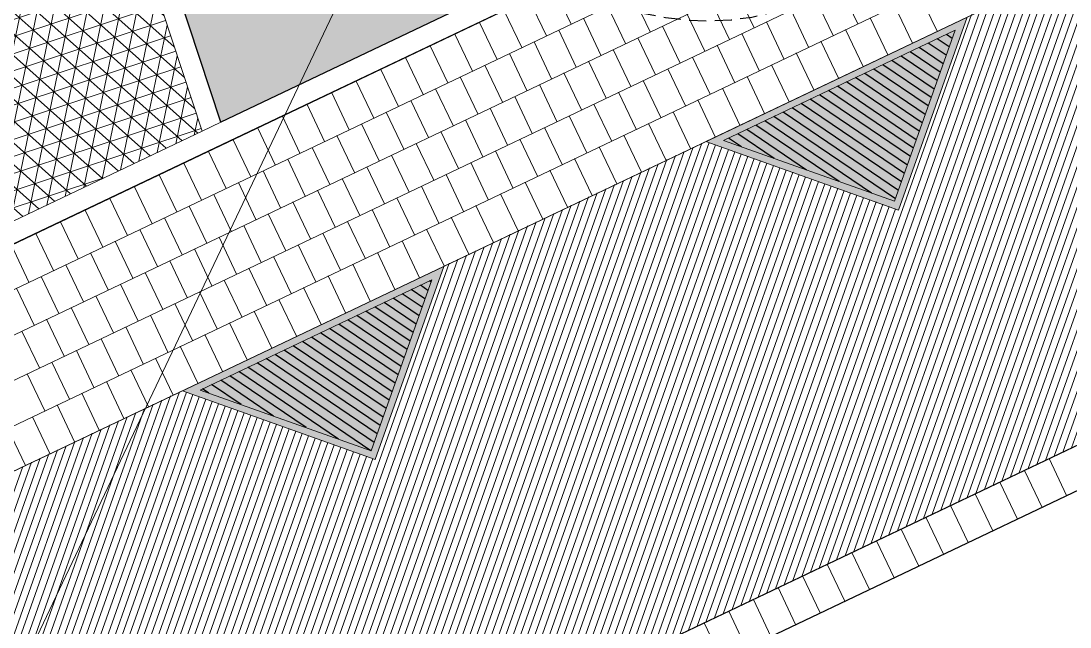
# Model space of a CAD drawing. Header units: metres. Extents: x 678805 to 1359287, y 2747329 to 5497370.
# Drawn here: x 679892.65 to 679908.03, y 2748635.94 to 2748644.82 of the extents above; entities that cross this region are included whole.
import ezdxf
from ezdxf.enums import TextEntityAlignment as Align

# ---------------------------------------------------------------- set-up
doc = ezdxf.new("R2010")
doc.units = ezdxf.units.M
doc.linetypes.add('XREF_MON_SFT_TREES$0$HIDDEN', pattern=[0.375, 0.25, -0.125])
for name, color, linetype in [('00_XREF_MON_HSC_PAVEMENT', 7, 'Continuous'), ('00_XREF_TWQ_SFT_TREES', 7, 'Continuous'), ('XREF_MON_GENERAL_LAYOUT$0$02-L-Edge Line Step -10cm', 6, 'Continuous'), ('XREF_MON_GENERAL_LAYOUT$0$02-L-Plan Change', 8, 'Continuous'), ('XREF_MON_HSC_PAVEMENT$0$03-TR-Tree Pit_Green', 74, 'Continuous'), ('XREF_MON_SFT_TREES$0$SL_TREE_CANOPY', 251, 'XREF_MON_SFT_TREES$0$HIDDEN'), ('XREF_MON_SFT_TREES$0$SL_TREE_TRUNK', 251, 'Continuous')]:
    doc.layers.add(name, color=color, linetype=linetype)
for name, color, linetype, true_color in [('02-L-Waterfeatures 01', 7, 'Continuous', 0x4da6ff), ('XREF_MON_HSC_PAVEMENT$0$03-TR-Tree Pit_White', 7, 'Continuous', 0xfcfcfc), ('XREF_MON_SFT_TREES$0$SL_TREE_ACACIA_GERRARDII', 7, 'Continuous', 0x4c4c00), ('XREF_MON_SFT_TREES$0$SL_TREE_CERCIDIUM_FLORIDUM', 7, 'Continuous', 0xe0e000)]:
    doc.layers.add(name, color=color, linetype=linetype, true_color=true_color)
for name, color, linetype, lineweight in [('XREF_MON_GENERAL_LAYOUT$0$02-L-Level Curves 0.50m', 33, 'Continuous', 5), ('XREF_MON_GENERAL_LAYOUT$0$02-L-Material Change', 251, 'Continuous', 5), ('XREF_MON_GENERAL_LAYOUT$0$04-BK-Tree Pit', 6, 'Continuous', 5), ('XREF_MON_HSC_PAVEMENT$0$04-BK-Tree Pit', 6, 'Continuous', 5)]:
    doc.layers.add(name, color=color, linetype=linetype, lineweight=lineweight)
for name, color, linetype, lineweight, true_color in [('XREF_MON_HSC_PAVEMENT$0$02-L-Joints-Paviment_07_Precast Concrete Blocks 60X40', 7, 'Continuous', 5, 0x999999), ('XREF_MON_HSC_PAVEMENT$0$03-TR-Pavement_06_Concrete Slab in situ', 7, 'Continuous', 9, 0xf7f7f7), ('XREF_MON_HSC_PAVEMENT$0$03-TR-Pavement_07_Precast Concrete Blocks 20X10', 7, 'Continuous', 5, 0x999999), ('XREF_MON_HSC_PAVEMENT$0$03-TR-Pavement_07_Precast Concrete Blocks 60X40', 7, 'Continuous', 5, 0x999999), ('XREF_MON_HSC_PAVEMENT$0$03-TR-Pavement_07_Precast irregular Concrete Blocks', 7, 'Continuous', 5, 0xb3b3b3)]:
    doc.layers.add(name, color=color, linetype=linetype, lineweight=lineweight, true_color=true_color)
doc.layers.get('XREF_MON_SFT_TREES$0$SL_TREE_ACACIA_GERRARDII').off()
doc.layers.get('XREF_MON_SFT_TREES$0$SL_TREE_CERCIDIUM_FLORIDUM').off()
doc.styles.add('XREF_MON_GENERAL_LAYOUT$0$Standard', font='arial.ttf')

# ---------------------------------------------------------------- blocks, each defined once
blk = doc.blocks.new('XREF_MON_SFT_TREES$0$Acacia_gerrardii')
h = blk.add_hatch()
h.set_pattern_fill('ANSI31', color=256, scale=0.1, style=0)
edge = h.paths.add_edge_path()
edge.add_ellipse((-0.079, 0.137), major_axis=(-2.334, 2.546), ratio=0.760082, start_angle=0, end_angle=360)
at = {"layer": 'XREF_MON_SFT_TREES$0$SL_TREE_TRUNK'}
h = blk.add_hatch(color=256, dxfattribs=at)
h.dxf.hatch_style = 1
edge = h.paths.add_edge_path()
edge.add_arc((0, 0), 0.15, -7.3549, 352.6451)
at = {"layer": 'XREF_MON_SFT_TREES$0$SL_TREE_CANOPY'}
blk.add_ellipse((-0.079, 0.137), major_axis=(-2.334, 2.546), ratio=0.760082, dxfattribs=at)
at = {"layer": 'XREF_MON_SFT_TREES$0$SL_TREE_TRUNK'}
blk.add_circle((0, 0), 0.15, dxfattribs=at)
blk.add_circle((0, 0), 0.15, dxfattribs=at)
blk = doc.blocks.new('XREF_MON_SFT_TREES$0$cercidium_floridum')
h = blk.add_hatch()
h.set_pattern_fill('ANSI31', color=256, scale=0.1)
edge = h.paths.add_edge_path()
edge.add_arc((0, 0), 4.5, -25.4481, 334.5519)
at = {"layer": 'XREF_MON_SFT_TREES$0$SL_TREE_TRUNK'}
h = blk.add_hatch(color=256, dxfattribs=at)
h.dxf.hatch_style = 1
edge = h.paths.add_edge_path()
edge.add_arc((0, 0), 0.25, 0, 360)
at = {"layer": 'XREF_MON_SFT_TREES$0$SL_TREE_CANOPY', "linetype": 'XREF_MON_SFT_TREES$0$HIDDEN'}
blk.add_circle((0, 0), 4.5, dxfattribs=at)
at = {"layer": 'XREF_MON_SFT_TREES$0$SL_TREE_TRUNK'}
blk.add_circle((0, 0), 0.25, dxfattribs=at)
blk = doc.blocks.new('XREF_MON_SFT_TREES')
at = {"layer": 'XREF_MON_SFT_TREES$0$SL_TREE_ACACIA_GERRARDII', "rotation": 25.44812939262281}
blk.add_blockref('XREF_MON_SFT_TREES$0$Acacia_gerrardii', (679902.215, 2748647.487), dxfattribs=at)
at = {"layer": 'XREF_MON_SFT_TREES$0$SL_TREE_CERCIDIUM_FLORIDUM', "rotation": 25.44812939262281}
blk.add_blockref('XREF_MON_SFT_TREES$0$cercidium_floridum', (679887.037, 2748641.085), dxfattribs=at)
blk = doc.blocks.new('XREF_MON_HSC_PAVEMENT$0$Alcorque Parking 8m2')
at = {"layer": 'XREF_MON_HSC_PAVEMENT$0$03-TR-Tree Pit_Green', "ltscale": 0.3}
h = blk.add_hatch(dxfattribs=at)
h.set_pattern_fill('ANSI31', color=256, scale=0.04, angle=40)
h.set_pattern_definition([(85, (-679726.04474, -2748720.75428), (-0.1265167266577, 0.011068779329), [])])
h.paths.add_polyline_path([(-1.079, -0.384), (2.316, 1.231), (-0.189, 2.121)])
at = {"layer": 'XREF_MON_HSC_PAVEMENT$0$03-TR-Tree Pit_White'}
h = blk.add_hatch(color=256, dxfattribs=at)
h.dxf.hatch_style = 1
h.paths.add_polyline_path([(-1.254, -0.578), (2.577, 1.245), (-0.25, 2.249)])
blk = doc.blocks.new('*U467')
at = {"layer": 'XREF_MON_HSC_PAVEMENT$0$02-L-Joints-Paviment_07_Precast Concrete Blocks 60X40'}
blk.add_line((0, -0.6), (0, 0), dxfattribs=at)
blk = doc.blocks.new('*U468')
at = {"layer": 'XREF_MON_HSC_PAVEMENT$0$02-L-Joints-Paviment_07_Precast Concrete Blocks 60X40', "color": 0, "linetype": 'ByBlock', "lineweight": -2, "transparency": 16777216, "rotation": 205.4481018515301}
for p in [(679907.976, 2748637.868), (679907.615, 2748637.696), (679907.254, 2748637.524), (679906.893, 2748637.353), (679906.531, 2748637.181), (679906.17, 2748637.009), (679905.809, 2748636.837), (679905.448, 2748636.665), (679905.087, 2748636.493), (679904.725, 2748636.321), (679904.364, 2748636.149), (679904.003, 2748635.978), (679903.642, 2748635.806), (679903.281, 2748635.634), (679902.92, 2748635.462)]:
    blk.add_blockref('*U467', p, dxfattribs=at)
blk = doc.blocks.new('XREF_MON_HSC_PAVEMENT')
at = {"layer": 'XREF_MON_HSC_PAVEMENT$0$03-TR-Pavement_06_Concrete Slab in situ', "linetype": 'Continuous'}
h = blk.add_hatch(color=256, dxfattribs=at)
h.dxf.hatch_style = 1
h.paths.add_polyline_path([(679897.991, 2748656.184), (679891.99, 2748654.202), (679895.577, 2748643.337), (679901.329, 2748646.074)])
at = {"layer": 'XREF_MON_HSC_PAVEMENT$0$03-TR-Pavement_07_Precast Concrete Blocks 20X10'}
h = blk.add_hatch(dxfattribs=at)
h.set_pattern_fill('ANSI31', color=256, scale=0.0315, angle=25.5)
h.set_pattern_definition([(70.5, (0, 0), (-0.094275932128, 0.033384858509), [])])
h.paths.add_polyline_path([(679853.552, 2748612.634), (679851.754, 2748616.414), (679852.784, 2748619.315), (679856.629, 2748621.144), (679859.457, 2748620.14), (679860.46, 2748622.968), (679864.298, 2748624.794), (679867.131, 2748623.793), (679868.136, 2748626.62), (679871.98, 2748628.449), (679874.713, 2748627.478), (679874.807, 2748627.446), (679875.811, 2748630.272), (679879.656, 2748632.102), (679882.482, 2748631.098), (679883.487, 2748633.925), (679887.331, 2748635.754), (679890.157, 2748634.75), (679891.162, 2748637.577), (679895.006, 2748639.406), (679897.83, 2748638.402), (679898.837, 2748641.229), (679902.681, 2748643.059), (679905.509, 2748642.055), (679906.513, 2748644.882), (679910.356, 2748646.711), (679913.183, 2748645.708), (679914.184, 2748648.533), (679918.029, 2748650.363), (679920.857, 2748649.359), (679921.861, 2748652.186), (679925.705, 2748654.015), (679928.532, 2748653.012), (679929.541, 2748655.807), (679933.408, 2748657.657), (679936.26, 2748656.627), (679938.058, 2748652.848)])
at = {"layer": 'XREF_MON_HSC_PAVEMENT$0$03-TR-Pavement_07_Precast irregular Concrete Blocks', "linetype": 'Continuous'}
h = blk.add_hatch(dxfattribs=at)
h.set_pattern_fill('NET3', color=256, scale=0.075, angle=78.3)
h.set_pattern_definition([(78.3, (679859.17905, 2748650.1146), (-0.2331774, 0.0482887), []), (138.3, (679859.17905, 2748650.1146), (-0.158408, -0.1777932), []), (198.3, (679859.17905, 2748650.1146), (0.07476945, -0.22608194), [])])
h.paths.add_polyline_path([(679890.637, 2748657.343), (679920.742, 2748667.285), (679924.253, 2748656.65), (679938.873, 2748663.618), (679932.609, 2748673.737), (679919.987, 2748669.57), (679919.801, 2748670.135), (679859.174, 2748650.113), (679870.764, 2748631.53), (679895.304, 2748643.207)])
at = {"layer": 'XREF_MON_HSC_PAVEMENT$0$02-L-Joints-Paviment_07_Precast Concrete Blocks 60X40'}
for points in [[(679900.712, 2748644.774), (679900.454, 2748645.316)], [(679904.916, 2748644.782), (679904.658, 2748645.324)], [(679901.872, 2748644.663), (679901.614, 2748645.204)], [(679903.394, 2748644.722), (679903.137, 2748645.264)], [(679904.555, 2748644.61), (679904.297, 2748645.152)], [(679906.077, 2748644.67), (679905.819, 2748645.212)], [(679900.35, 2748644.603), (679900.093, 2748645.144)], [(679901.511, 2748644.491), (679901.253, 2748645.032)], [(679903.033, 2748644.55), (679902.775, 2748645.092)], [(679905.716, 2748644.498), (679905.458, 2748645.04)], [(679899.989, 2748644.431), (679899.731, 2748644.972)], [(679901.15, 2748644.319), (679900.892, 2748644.861)], [(679902.672, 2748644.378), (679902.414, 2748644.92)], [(679904.194, 2748644.439), (679903.936, 2748644.98)], [(679905.354, 2748644.327), (679905.097, 2748644.868)], [(679899.628, 2748644.259), (679899.37, 2748644.8)], [(679900.789, 2748644.147), (679900.531, 2748644.689)], [(679902.311, 2748644.206), (679902.053, 2748644.748)], [(679903.832, 2748644.267), (679903.575, 2748644.808)], [(679904.993, 2748644.155), (679904.736, 2748644.696)], [(679899.267, 2748644.087), (679899.009, 2748644.628)], [(679901.95, 2748644.035), (679901.692, 2748644.576)], [(679903.471, 2748644.095), (679903.214, 2748644.636)], [(679898.906, 2748643.915), (679898.648, 2748644.457)], [(679900.427, 2748643.975), (679900.17, 2748644.517)], [(679901.588, 2748643.863), (679901.331, 2748644.404)], [(679903.11, 2748643.923), (679902.852, 2748644.465)], [(679904.632, 2748643.983), (679904.374, 2748644.524)], [(679898.544, 2748643.743), (679898.287, 2748644.285)], [(679900.066, 2748643.803), (679899.808, 2748644.345)], [(679901.227, 2748643.691), (679900.969, 2748644.232)], [(679902.749, 2748643.751), (679902.491, 2748644.293)], [(679904.271, 2748643.811), (679904.013, 2748644.353)], [(679898.183, 2748643.571), (679897.925, 2748644.113)], [(679899.705, 2748643.631), (679899.447, 2748644.173)], [(679902.388, 2748643.579), (679902.13, 2748644.121)], [(679903.91, 2748643.639), (679903.652, 2748644.181)], [(679897.822, 2748643.399), (679897.564, 2748643.941)], [(679899.344, 2748643.46), (679899.086, 2748644.001)], [(679900.866, 2748643.519), (679900.608, 2748644.061)], [(679902.027, 2748643.407), (679901.769, 2748643.949)], [(679903.548, 2748643.467), (679903.291, 2748644.009)], [(679897.461, 2748643.228), (679897.203, 2748643.769)], [(679898.983, 2748643.288), (679898.725, 2748643.829)], [(679900.505, 2748643.347), (679900.247, 2748643.889)], [(679901.665, 2748643.235), (679901.408, 2748643.777)], [(679903.187, 2748643.295), (679902.93, 2748643.837)], [(679898.621, 2748643.116), (679898.364, 2748643.657)], [(679900.144, 2748643.175), (679899.886, 2748643.717)], [(679902.826, 2748643.123), (679902.568, 2748643.665)], [(679897.1, 2748643.056), (679896.842, 2748643.597)], [(679898.26, 2748642.944), (679898.003, 2748643.486)], [(679899.782, 2748643.003), (679899.525, 2748643.545)], [(679901.304, 2748643.064), (679901.046, 2748643.605)], [(679902.465, 2748642.952), (679902.207, 2748643.493)], [(679896.738, 2748642.884), (679896.481, 2748643.425)], [(679897.899, 2748642.772), (679897.641, 2748643.314)], [(679899.421, 2748642.831), (679899.163, 2748643.373)], [(679900.943, 2748642.892), (679900.685, 2748643.433)], [(679902.104, 2748642.78), (679901.846, 2748643.321)], [(679896.377, 2748642.712), (679896.12, 2748643.253)], [(679899.06, 2748642.66), (679898.802, 2748643.201)], [(679900.582, 2748642.72), (679900.324, 2748643.261)], [(679901.743, 2748642.608), (679901.485, 2748643.149)], [(679896.016, 2748642.54), (679895.758, 2748643.082)], [(679897.538, 2748642.6), (679897.28, 2748643.142)], [(679898.699, 2748642.488), (679898.441, 2748643.029)], [(679900.221, 2748642.548), (679899.963, 2748643.089)], [(679895.655, 2748642.368), (679895.397, 2748642.91)], [(679897.177, 2748642.428), (679896.919, 2748642.97)], [(679898.338, 2748642.316), (679898.08, 2748642.857)], [(679899.859, 2748642.376), (679899.602, 2748642.918)], [(679901.381, 2748642.436), (679901.124, 2748642.978)], [(679895.294, 2748642.196), (679895.036, 2748642.738)], [(679896.815, 2748642.256), (679896.558, 2748642.798)], [(679897.976, 2748642.144), (679897.719, 2748642.686)], [(679899.498, 2748642.204), (679899.241, 2748642.746)], [(679901.02, 2748642.264), (679900.762, 2748642.806)], [(679894.933, 2748642.024), (679894.675, 2748642.566)], [(679896.454, 2748642.085), (679896.197, 2748642.626)], [(679899.137, 2748642.032), (679898.879, 2748642.574)], [(679900.659, 2748642.092), (679900.401, 2748642.634)], [(679894.571, 2748641.852), (679894.314, 2748642.394)], [(679896.093, 2748641.913), (679895.835, 2748642.454)], [(679897.615, 2748641.972), (679897.358, 2748642.514)], [(679898.776, 2748641.86), (679898.518, 2748642.402)], [(679900.298, 2748641.92), (679900.04, 2748642.462)], [(679895.732, 2748641.741), (679895.474, 2748642.282)], [(679897.254, 2748641.8), (679896.996, 2748642.342)], [(679898.415, 2748641.688), (679898.157, 2748642.23)], [(679899.937, 2748641.748), (679899.679, 2748642.29)], [(679894.21, 2748641.681), (679893.952, 2748642.222)], [(679895.371, 2748641.569), (679895.113, 2748642.11)], [(679896.893, 2748641.628), (679896.635, 2748642.17)], [(679899.575, 2748641.577), (679899.318, 2748642.118)], [(679893.849, 2748641.509), (679893.591, 2748642.05)], [(679895.01, 2748641.397), (679894.752, 2748641.939)], [(679896.532, 2748641.456), (679896.274, 2748641.998)], [(679898.053, 2748641.517), (679897.796, 2748642.058)], [(679899.214, 2748641.405), (679898.956, 2748641.946)], [(679893.488, 2748641.337), (679893.23, 2748641.878)], [(679894.648, 2748641.225), (679894.391, 2748641.767)], [(679896.17, 2748641.285), (679895.913, 2748641.826)], [(679897.692, 2748641.345), (679897.435, 2748641.886)], [(679898.853, 2748641.233), (679898.595, 2748641.774)], [(679893.127, 2748641.165), (679892.869, 2748641.707)], [(679895.809, 2748641.113), (679895.552, 2748641.654)], [(679897.331, 2748641.173), (679897.073, 2748641.714)], [(679892.765, 2748640.993), (679892.508, 2748641.535)], [(679894.287, 2748641.053), (679894.029, 2748641.595)], [(679895.448, 2748640.941), (679895.19, 2748641.482)], [(679896.97, 2748641.001), (679896.712, 2748641.543)], [(679898.492, 2748641.061), (679898.234, 2748641.603)], [(679893.926, 2748640.881), (679893.668, 2748641.423)], [(679895.087, 2748640.769), (679894.829, 2748641.31)], [(679896.609, 2748640.829), (679896.351, 2748641.371)], [(679898.131, 2748640.889), (679897.873, 2748641.431)], [(679893.565, 2748640.709), (679893.307, 2748641.251)], [(679896.248, 2748640.657), (679895.99, 2748641.199)], [(679897.769, 2748640.717), (679897.512, 2748641.259)], [(679893.204, 2748640.538), (679892.946, 2748641.079)], [(679894.726, 2748640.597), (679894.468, 2748641.139)], [(679895.886, 2748640.485), (679895.629, 2748641.027)], [(679897.408, 2748640.545), (679897.151, 2748641.087)], [(679892.842, 2748640.366), (679892.585, 2748640.907)], [(679894.365, 2748640.425), (679894.107, 2748640.967)], [(679895.525, 2748640.313), (679895.267, 2748640.855)], [(679897.047, 2748640.373), (679896.789, 2748640.915)], [(679894.003, 2748640.253), (679893.746, 2748640.795)], [(679896.686, 2748640.202), (679896.428, 2748640.743)], [(679893.642, 2748640.081), (679893.384, 2748640.623)], [(679895.164, 2748640.142), (679894.906, 2748640.683)], [(679896.325, 2748640.03), (679896.067, 2748640.571)], [(679893.281, 2748639.91), (679893.023, 2748640.451)], [(679894.803, 2748639.97), (679894.545, 2748640.511)], [(679895.963, 2748639.858), (679895.706, 2748640.399)], [(679892.92, 2748639.738), (679892.662, 2748640.279)], [(679894.442, 2748639.798), (679894.184, 2748640.339)], [(679895.602, 2748639.686), (679895.345, 2748640.227)], [(679894.08, 2748639.626), (679893.823, 2748640.167)], [(679893.719, 2748639.454), (679893.461, 2748639.996)], [(679895.241, 2748639.514), (679894.983, 2748640.056)], [(679893.358, 2748639.282), (679893.1, 2748639.824)], [(679894.88, 2748639.342), (679894.622, 2748639.884)], [(679892.997, 2748639.11), (679892.739, 2748639.652)], [(679894.519, 2748639.17), (679894.261, 2748639.712)], [(679894.158, 2748638.998), (679893.9, 2748639.54)], [(679893.796, 2748638.827), (679893.539, 2748639.368)], [(679893.435, 2748638.655), (679893.177, 2748639.196)], [(679893.074, 2748638.483), (679892.816, 2748639.024)], [(679892.713, 2748638.311), (679892.455, 2748638.852)]]:
    blk.add_lwpolyline(points, dxfattribs=at)
at = {"layer": 'XREF_MON_HSC_PAVEMENT$0$03-TR-Pavement_07_Precast Concrete Blocks 60X40'}
for points in [[(680023.398, 2748703.822), (679835.554, 2748614.433)], [(680023.656, 2748703.28), (679835.744, 2748613.859)], [(680023.914, 2748702.738), (679835.935, 2748613.285)], [(680024.172, 2748702.196), (679836.125, 2748612.711)], [(680024.43, 2748701.654), (679836.315, 2748612.137)], [(680024.679, 2748701.109), (679776.702, 2748583.105)]]:
    blk.add_lwpolyline(points, dxfattribs=at)
at = {"layer": 'XREF_MON_HSC_PAVEMENT$0$02-L-Joints-Paviment_07_Precast Concrete Blocks 60X40'}
blk.add_blockref('*U468', (0, 0), dxfattribs=at)
at = {"layer": 'XREF_MON_HSC_PAVEMENT$0$04-BK-Tree Pit', "xscale": -0.9999999999999992, "rotation": 230.8937524196276}
for p in [(679903.926, 2748643.665), (679896.254, 2748640.01)]:
    blk.add_blockref('XREF_MON_HSC_PAVEMENT$0$Alcorque Parking 8m2', p, dxfattribs=at)
blk = doc.blocks.new('XREF_MON_GENERAL_LAYOUT$0$Alcorque Parking 8m2')
blk.add_lwpolyline([(2.316, 1.231), (-0.189, 2.121), (-1.079, -0.384)], close=True)
at = {"layer": 'XREF_MON_GENERAL_LAYOUT$0$02-L-Material Change'}
blk.add_lwpolyline([(2.577, 1.245), (-0.25, 2.249), (-1.254, -0.578)], close=True, dxfattribs=at)
blk = doc.blocks.new('XREF_MON_GENERAL_LAYOUT')
at = {"layer": 'XREF_MON_GENERAL_LAYOUT$0$02-L-Edge Line Step -10cm'}
blk.add_lwpolyline([(679891.016, 2748657.152), (679920.551, 2748666.906), (679923.885, 2748656.807), (679895.577, 2748643.337)], close=True, dxfattribs=at)
at = {"layer": 'XREF_MON_GENERAL_LAYOUT$0$02-L-Level Curves 0.50m', "ltscale": 0.3}
blk.add_lwpolyline([(679753.592, 2748579.931), (679793.688, 2748607.344), (679793.655, 2748628.788), (679823.479, 2748651.767), (679820.972, 2748662.529), (679841.715, 2748675.959), (679846.336, 2748670.125), (679867.92, 2748657.744), (679889.261, 2748662.473), (679889.841, 2748660.716), (679907.419, 2748666.366), (679890.142, 2748630.046), (679895.782, 2748632.065)], dxfattribs=at)
at = {"layer": 'XREF_MON_GENERAL_LAYOUT$0$02-L-Material Change', "ltscale": 0.3}
blk.add_line((679924.253, 2748656.65), (679895.399, 2748642.92), dxfattribs=at)
for points in [[(679852.788, 2748619.312), (679933.358, 2748657.653)], [(679895.304, 2748643.207), (679895.577, 2748643.337)]]:
    blk.add_lwpolyline(points, dxfattribs=at)
at = {"layer": 'XREF_MON_GENERAL_LAYOUT$0$02-L-Material Change'}
for points in [[(679859.175, 2748650.111), (679869.34, 2748633.814), (679870.764, 2748631.53), (679895.304, 2748643.207), (679890.637, 2748657.343)], [(679870.924, 2748631.273), (679895.399, 2748642.92)]]:
    blk.add_lwpolyline(points, dxfattribs=at)
at = {"layer": 'XREF_MON_GENERAL_LAYOUT$0$02-L-Plan Change'}
for p, q in [((679937.697, 2748652.676, 0), (679853.913, 2748612.806)), ((679937.955, 2748652.134), (679854.171, 2748612.264, 0))]:
    blk.add_line(p, q, dxfattribs=at)
at = {"layer": 'XREF_MON_GENERAL_LAYOUT$0$04-BK-Tree Pit', "xscale": -0.9999999999999992, "rotation": 230.8937524196276}
for p in [(679903.926, 2748643.665), (679896.254, 2748640.01)]:
    blk.add_blockref('XREF_MON_GENERAL_LAYOUT$0$Alcorque Parking 8m2', p, dxfattribs=at)
at = {"style": 'XREF_MON_GENERAL_LAYOUT$0$Standard'}
for tag, rotation, p in [('604,00', 330.2643, (679905.77, 2748776.558)), ('603,00', 330.2643, (679901.861, 2748753.477)), ('600,00', 133.826, (679944.597, 2748745.153)), ('602,00', 330.2643, (679883.319, 2748738.727)), ('601,00', 117.8906, (679920.972, 2748732.87)), ('601,00', 330.2643, (679864.777, 2748723.976)), ('600,00', 40.8833, (679777.405, 2748705.444, 1.17)), ('602,00', 330.2643, (679941.275, 2748705.483)), ('601,00', 40.8833, (679701.798, 2748703.889, 1.17)), ('598,00', 62.091, (679810.267, 2748702.619)), ('600,00', 330.2643, (679877.781, 2748691.131)), ('600,00', 19.5511, (679920.444, 2748685.496)), ('601,00', 330.2643, (679934.813, 2748683.804)), ('599,00', 330.2643, (679854.567, 2748679.061)), ('600,00', 88.3928, (679743.913, 2748675.572)), ('599,00', 20.6086, (679924.26, 2748675.216)), ('601,00', 88.3928, (679728.035, 2748671.318, -2)), ('602,00', 88.3928, (679711.826, 2748665.966, -1)), ('603,00', 88.3928, (679695.615, 2748660.611)), ('599,00', 40.8833, (679788.807, 2748655.829, 1.17)), ('601,00', 40.8833, (679627.612, 2748644.603, 1.17)), ('603,00', 41.7058, (679702.499, 2748628.484, 1.17)), ('600,00', 40.8833, (679645.925, 2748597.926, 1.17)), ('599,00', 34.2277, (679673.574, 2748555.136, 5.34))]:
    blk.add_attdef(tag, text='', height=1, rotation=rotation, dxfattribs=at).set_placement(p, align=Align.MIDDLE)
at = {"ltscale": 0.3, "style": 'XREF_MON_GENERAL_LAYOUT$0$Standard'}
for tag, rotation, p in [('603,50', 330.2643, (679911.501, 2748760.57)), ('602,50', 330.2643, (679892.865, 2748745.846)), ('600,50', 133.826, (679933.048, 2748738.729)), ('601,50', 330.2643, (679873.581, 2748731.671)), ('601,50', 101.2857, (679909.522, 2748726.945)), ('602,50', 330.2643, (679948.625, 2748713.86)), ('600,50', 39.606, (679743.243, 2748706.971)), ('600,50', 330.2643, (679880.266, 2748702.726)), ('600,50', 17.3537, (679917.615, 2748690.554)), ('599,50', 330.2643, (679867.197, 2748684.716)), ('599,50', 18.8944, (679921.71, 2748680.578)), ('599,50', 39.606, (679778.991, 2748677.241)), ('600,50', 88.3928, (679735.925, 2748673.586)), ('601,50', 88.3928, (679719.906, 2748668.581)), ('602,50', 88.3928, (679703.474, 2748663.452)), ('598,50', 330.2643, (679861.765, 2748662.397)), ('601,50', 39.606, (679610.513, 2748662.061)), ('600,00', 41.7058, (679752.308, 2748637.685)), ('601,00', 41.7058, (679736.044, 2748634.538)), ('599,00', 35.0835, (679763.043, 2748634.415, 1.17)), ('602,00', 41.7058, (679720.174, 2748633.096, 1.17)), ('600,00', 35.0835, (679747.063, 2748629.903, 1.17)), ('601,00', 35.0835, (679731.246, 2748625.239, 1.17)), ('600,50', 39.606, (679636.92, 2748621.339)), ('602,00', 35.0835, (679715.4, 2748620.639, 1.17)), ('599,50', 28.7604, (679659.482, 2748574.323))]:
    blk.add_attdef(tag, text='', height=1, rotation=rotation, dxfattribs=at).set_placement(p, align=Align.MIDDLE)

msp = doc.modelspace()

# ---------------------------------------------------------------- block references
at = {"layer": '00_XREF_MON_HSC_PAVEMENT'}
msp.add_blockref('XREF_MON_HSC_PAVEMENT', (0, 0), dxfattribs=at)
at = {"layer": '00_XREF_TWQ_SFT_TREES'}
msp.add_blockref('XREF_MON_SFT_TREES', (0, 0), dxfattribs=at)
at = {"layer": '02-L-Waterfeatures 01', "color": 18, "true_color": 0x000000}
msp.add_blockref('XREF_MON_GENERAL_LAYOUT', (0, 0), dxfattribs=at)

doc.saveas('drawing.dxf')
